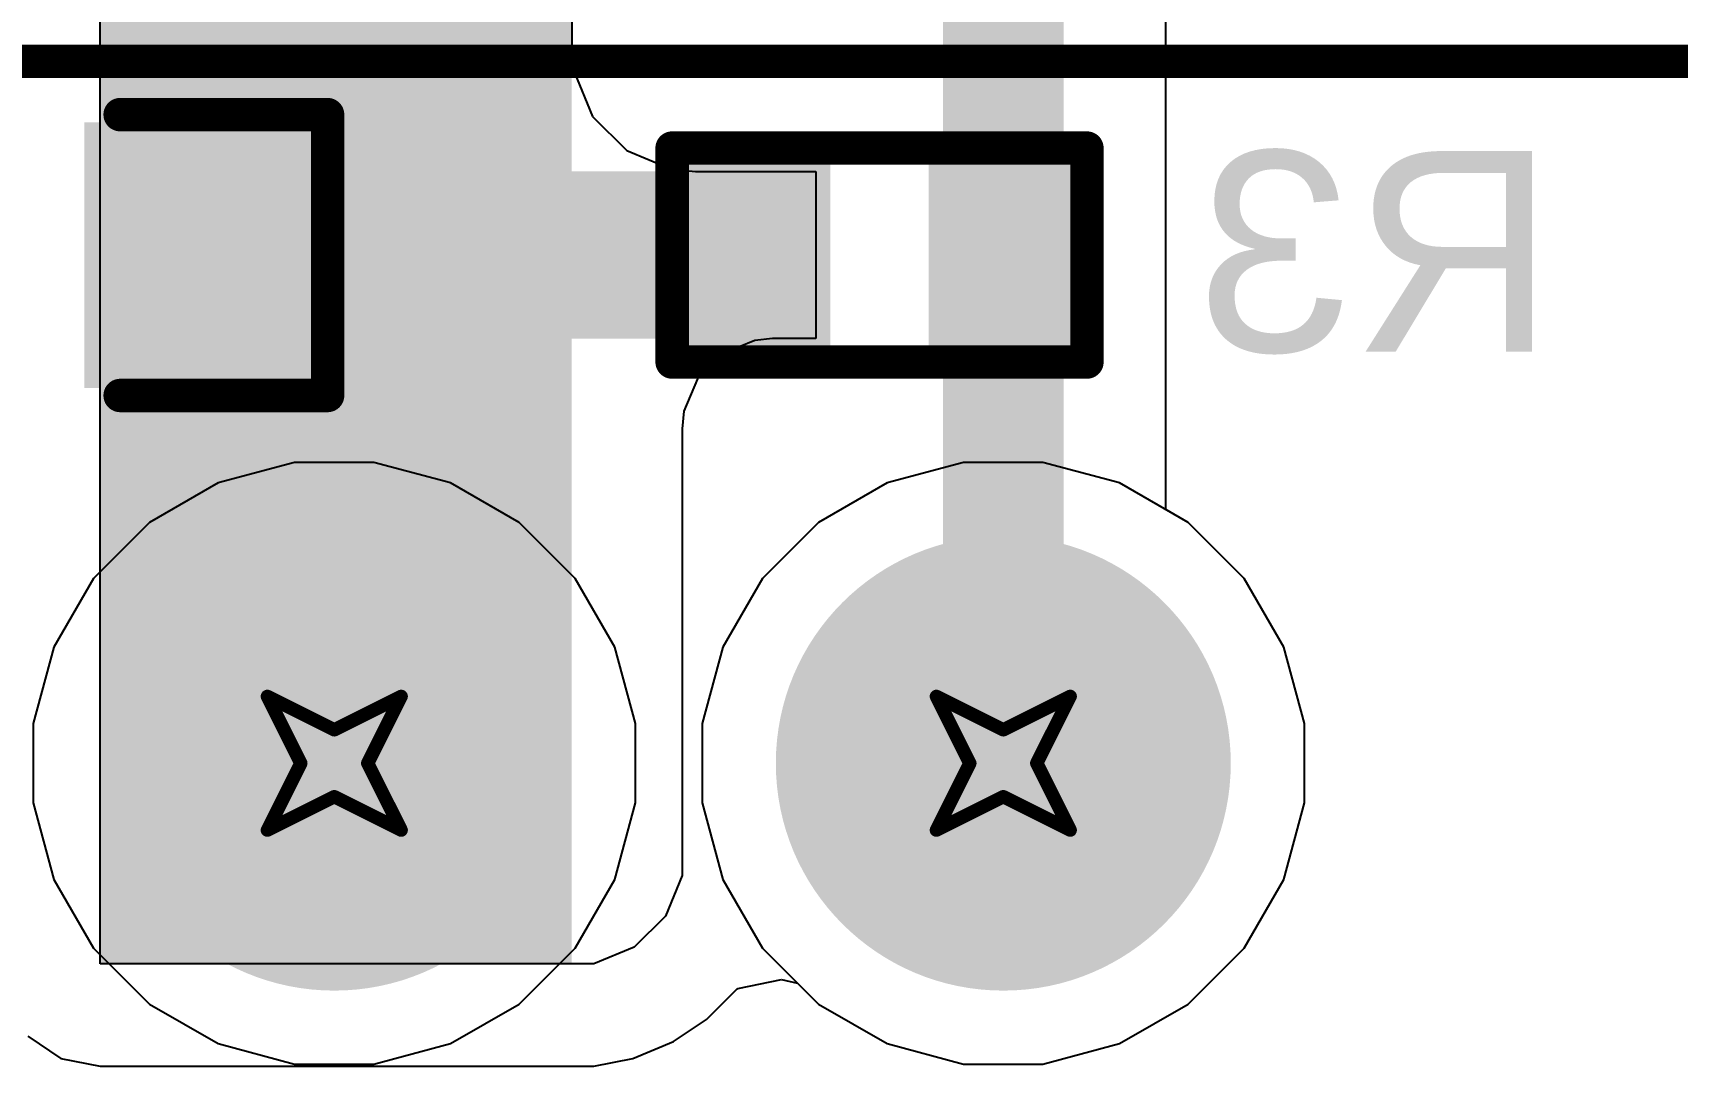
# Model space of a CAD drawing. Header units: inches. Extents: x -5 to 234, y -4 to 104.
# Drawn here: x 7.24 to 13.48, y 2.41 to 6.33 of the extents above; entities that cross this region are included whole.
import ezdxf

# ---------------------------------------------------------------- set-up
doc = ezdxf.new("R2010")
doc.units = ezdxf.units.IN
for name, color, linetype in [('Bottom Layer', 5, 'Continuous'), ('Bottom Overlay', 54, 'Continuous'), ('Bottom Paste', 16, 'Continuous'), ('Bottom Solder', 6, 'Continuous'), ('Drill Drawing', 1, 'Continuous'), ('GND', 16, 'Continuous'), ('Multi-Layer', 9, 'Continuous'), ('Pad Holes', 156, 'Continuous'), ('POWER', 76, 'Continuous'), ('Top Layer', 1, 'Continuous'), ('Top Overlay', 2, 'Continuous'), ('Top Solder', 216, 'Continuous')]:
    doc.layers.add(name, color=color, linetype=linetype)
doc.styles.add('Arial', font='', dxfattribs={"height": 0.2})
doc.styles.get('Arial').set_extended_font_data('Arial')

# ---------------------------------------------------------------- blocks, each defined once
blk = doc.blocks.new('VRB1205S_10WR3_21')
at = {"layer": 'Bottom Layer'}
h = blk.add_hatch(color=5, dxfattribs=at)
edge = h.paths.add_edge_path()
edge.add_arc((-6.35, 0), 0.762, 0, 360)
h = blk.add_hatch(color=5, dxfattribs=at)
edge = h.paths.add_edge_path()
edge.add_arc((-3.81, 0), 0.762, 0, 360)
at = {"layer": 'Bottom Solder'}
h = blk.add_hatch(color=6, dxfattribs=at)
edge = h.paths.add_edge_path()
edge.add_arc((-6.35, 0), 0.8636, 0, 360)
h = blk.add_hatch(color=6, dxfattribs=at)
edge = h.paths.add_edge_path()
edge.add_arc((-3.81, 0), 0.8636, 0, 360)
at = {"layer": 'GND'}
h = blk.add_hatch(color=16, dxfattribs=at)
edge = h.paths.add_edge_path()
edge.add_arc((-6.35, 0), 0.762, 0, 360)
h = blk.add_hatch(color=16, dxfattribs=at)
edge = h.paths.add_edge_path()
edge.add_arc((-3.81, 0), 0.762, 0, 360)
at = {"layer": 'Multi-Layer'}
h = blk.add_hatch(color=9, dxfattribs=at)
edge = h.paths.add_edge_path()
edge.add_arc((-6.35, 0), 0.762, 0, 360)
h = blk.add_hatch(color=9, dxfattribs=at)
edge = h.paths.add_edge_path()
edge.add_arc((-3.81, 0), 0.762, 0, 360)
at = {"layer": 'Pad Holes'}
h = blk.add_hatch(color=7, dxfattribs=at)
edge = h.paths.add_edge_path()
edge.add_arc((-6.35, 0), 0.4572, 0, 360)
h = blk.add_hatch(color=7, dxfattribs=at)
edge = h.paths.add_edge_path()
edge.add_arc((-3.81, 0), 0.4572, 0, 360)
at = {"layer": 'POWER'}
h = blk.add_hatch(color=76, dxfattribs=at)
edge = h.paths.add_edge_path()
edge.add_arc((-6.35, 0), 0.762, 0, 360)
h = blk.add_hatch(color=76, dxfattribs=at)
edge = h.paths.add_edge_path()
edge.add_arc((-3.81, 0), 0.762, 0, 360)
at = {"layer": 'Top Layer'}
h = blk.add_hatch(color=1, dxfattribs=at)
edge = h.paths.add_edge_path()
edge.add_arc((-6.35, 0), 0.762, 0, 360)
h = blk.add_hatch(color=1, dxfattribs=at)
edge = h.paths.add_edge_path()
edge.add_arc((-3.81, 0), 0.762, 0, 360)
at = {"layer": 'Top Solder'}
h = blk.add_hatch(color=216, dxfattribs=at)
edge = h.paths.add_edge_path()
edge.add_arc((-6.35, 0), 0.8636, 0, 360)
h = blk.add_hatch(color=216, dxfattribs=at)
edge = h.paths.add_edge_path()
edge.add_arc((-3.81, 0), 0.8636, 0, 360)
at = {"layer": 'Top Overlay'}
blk.add_lwpolyline([(-10.7496, 2.6659, 0.127, 0.127, 0), (10.855, 2.6659, 0.127, 0.127, 0)], format="xyseb", dxfattribs=at)
blk = doc.blocks.new('R___0402_B_64')
at = {"layer": 'Bottom Layer'}
for points in [[(-0.2413, 0.3175), (-0.2413, -0.3175), (-0.6985, -0.3175), (-0.6985, 0.3175)], [(0.6985, 0.3175), (0.6985, -0.3175), (0.2413, -0.3175), (0.2413, 0.3175)]]:
    blk.add_hatch(color=5, dxfattribs=at).paths.add_polyline_path(points)
at = {"layer": 'Bottom Paste'}
for points in [[(-0.2413, 0.3175), (-0.2413, -0.3175), (-0.6985, -0.3175), (-0.6985, 0.3175)], [(0.6985, 0.3175), (0.6985, -0.3175), (0.2413, -0.3175), (0.2413, 0.3175)]]:
    blk.add_hatch(color=16, dxfattribs=at).paths.add_polyline_path(points)
at = {"layer": 'Bottom Solder'}
for points in [[(-0.1863, 0.3725), (-0.1863, -0.3725), (-0.7535, -0.3725), (-0.7535, 0.3725)], [(0.7535, 0.3725), (0.7535, -0.3725), (0.1863, -0.3725), (0.1863, 0.3725)]]:
    blk.add_hatch(color=6, dxfattribs=at).paths.add_polyline_path(points)
at = {"layer": 'Bottom Overlay'}
for points in [[(0.7874, 0.4064, 0.127, 0.127, 0), (-0.7874, 0.4064, 0.127, 0.127, 0)], [(-0.7874, 0.4064, 0.127, 0.127, 0), (-0.7874, -0.4064, 0.127, 0.127, 0)], [(0.7874, 0.4064, 0.127, 0.127, 0), (0.7874, -0.4064, 0.127, 0.127, 0)], [(0.8128, 0.4318, 0.00323, 0.00323, 0), (-0.8128, 0.4318, 0.00323, 0.00323, 0)], [(0.7874, -0.4064, 0.127, 0.127, 0), (-0.7874, -0.4064, 0.127, 0.127, 0)]]:
    blk.add_lwpolyline(points, format="xyseb", dxfattribs=at)
for points in [[(-0.8191, 0.4064, 0.0635, 0.0635, 1), (-0.7556, 0.4064, 0.0635, 0.0635, 1)], [(-0.8191, 0.4064, 0.0635, 0.0635, 1), (-0.7556, 0.4064, 0.0635, 0.0635, 1)], [(0.7556, 0.4064, 0.0635, 0.0635, 1), (0.8191, 0.4064, 0.0635, 0.0635, 1)], [(0.7556, 0.4064, 0.0635, 0.0635, 1), (0.8191, 0.4064, 0.0635, 0.0635, 1)], [(-0.8136, 0.4318, 0.00161, 0.00161, 1), (-0.812, 0.4318, 0.00161, 0.00161, 1)], [(0.812, 0.4318, 0.00161, 0.00161, 1), (0.8136, 0.4318, 0.00161, 0.00161, 1)], [(-0.8191, -0.4064, 0.0635, 0.0635, 1), (-0.7556, -0.4064, 0.0635, 0.0635, 1)], [(-0.8191, -0.4064, 0.0635, 0.0635, 1), (-0.7556, -0.4064, 0.0635, 0.0635, 1)], [(0.7556, -0.4064, 0.0635, 0.0635, 1), (0.8191, -0.4064, 0.0635, 0.0635, 1)], [(0.7556, -0.4064, 0.0635, 0.0635, 1), (0.8191, -0.4064, 0.0635, 0.0635, 1)]]:
    blk.add_lwpolyline(points, format="xyseb", close=True, dxfattribs=at)
blk = doc.blocks.new('C___0603_B_154')
at = {"layer": 'Bottom Layer'}
for points in [[(-1.143, -0.4445), (-1.143, 0.4445), (-0.381, 0.4445), (-0.381, -0.4445)], [(0.381, -0.4445), (0.381, 0.4445), (1.143, 0.4445), (1.143, -0.4445)]]:
    blk.add_hatch(color=5, dxfattribs=at).paths.add_polyline_path(points)
at = {"layer": 'Bottom Paste'}
for points in [[(-1.143, -0.4445), (-1.143, 0.4445), (-0.381, 0.4445), (-0.381, -0.4445)], [(0.381, -0.4445), (0.381, 0.4445), (1.143, 0.4445), (1.143, -0.4445)]]:
    blk.add_hatch(color=16, dxfattribs=at).paths.add_polyline_path(points)
at = {"layer": 'Bottom Solder'}
for points in [[(-1.203, -0.5045), (-1.203, 0.5045), (-0.321, 0.5045), (-0.321, -0.5045)], [(0.321, -0.5045), (0.321, 0.5045), (1.203, 0.5045), (1.203, -0.5045)]]:
    blk.add_hatch(color=6, dxfattribs=at).paths.add_polyline_path(points)
at = {"layer": 'Bottom Overlay'}
for points in [[(-1.2446, 0.5334, 0.127, 0.127, 0), (-0.4572, 0.5334, 0.127, 0.127, 0)], [(-1.2446, -0.5334, 0.127, 0.127, 0), (-1.2446, 0.5334, 0.127, 0.127, 0)], [(0.4572, 0.5334, 0.127, 0.127, 0), (1.2446, 0.5334, 0.127, 0.127, 0)], [(1.2446, -0.5334, 0.127, 0.127, 0), (1.2446, 0.5334, 0.127, 0.127, 0)], [(-1.2446, -0.5334, 0.127, 0.127, 0), (-0.4572, -0.5334, 0.127, 0.127, 0)], [(0.4572, -0.5334, 0.127, 0.127, 0), (1.2446, -0.5334, 0.127, 0.127, 0)]]:
    blk.add_lwpolyline(points, format="xyseb", dxfattribs=at)
for points in [[(-1.2764, 0.5334, 0.0635, 0.0635, 1), (-1.2128, 0.5334, 0.0635, 0.0635, 1)], [(-1.2764, 0.5334, 0.0635, 0.0635, 1), (-1.2128, 0.5334, 0.0635, 0.0635, 1)], [(-0.4889, 0.5334, 0.0635, 0.0635, 1), (-0.4254, 0.5334, 0.0635, 0.0635, 1)], [(0.4254, 0.5334, 0.0635, 0.0635, 1), (0.4889, 0.5334, 0.0635, 0.0635, 1)], [(1.2128, 0.5334, 0.0635, 0.0635, 1), (1.2764, 0.5334, 0.0635, 0.0635, 1)], [(1.2128, 0.5334, 0.0635, 0.0635, 1), (1.2764, 0.5334, 0.0635, 0.0635, 1)], [(-1.2764, -0.5334, 0.0635, 0.0635, 1), (-1.2128, -0.5334, 0.0635, 0.0635, 1)], [(-1.2764, -0.5334, 0.0635, 0.0635, 1), (-1.2128, -0.5334, 0.0635, 0.0635, 1)], [(-0.4889, -0.5334, 0.0635, 0.0635, 1), (-0.4254, -0.5334, 0.0635, 0.0635, 1)], [(0.4254, -0.5334, 0.0635, 0.0635, 1), (0.4889, -0.5334, 0.0635, 0.0635, 1)], [(1.2128, -0.5334, 0.0635, 0.0635, 1), (1.2764, -0.5334, 0.0635, 0.0635, 1)], [(1.2128, -0.5334, 0.0635, 0.0635, 1), (1.2764, -0.5334, 0.0635, 0.0635, 1)]]:
    blk.add_lwpolyline(points, format="xyseb", close=True, dxfattribs=at)

msp = doc.modelspace()

# ---------------------------------------------------------------- hatches: boundary and pattern name
at = {"layer": 'Bottom Layer'}
for points in [[(7.493, 2.794), (9.2838, 2.794), (9.2838, 11.176), (7.493, 11.176)], [(10.6934, 3.556), (11.1506, 3.556), (11.1506, 7.2898), (10.6934, 7.2898)], [(8.255, 5.1689), (10.2108, 5.1689), (10.2108, 5.8039), (8.255, 5.8039)]]:
    msp.add_hatch(color=5, dxfattribs=at).paths.add_polyline_path(points)

# ---------------------------------------------------------------- linework, layer by layer
for p, q in [((7.493, 2.794), (7.493, 11.7509)), ((9.2838, 7.6584), (9.2838, 6.2737)), ((11.5391, 4.5196), (11.5391, 7.2898)), ((9.2838, 6.2737), (9.2928, 6.1821)), ((9.2928, 6.1821), (9.363, 6.0127)), ((9.363, 6.0127), (9.4926, 5.8831)), ((9.4926, 5.8831), (9.6619, 5.8129)), ((9.6619, 5.8129), (9.7536, 5.8039)), ((9.7536, 5.8039), (10.2108, 5.8039)), ((10.2108, 5.8039), (10.2108, 5.1689)), ((9.9788, 5.1623), (9.8552, 5.1111)), ((10.0457, 5.1689), (9.9788, 5.1623)), ((10.2108, 5.1689), (10.0457, 5.1689)), ((9.8552, 5.1111), (9.7606, 5.0165)), ((9.7606, 5.0165), (9.7094, 4.8929)), ((9.7094, 4.8929), (9.7028, 4.826)), ((9.7028, 4.826), (9.7028, 3.213)), ((11.6238, 4.4706), (11.5391, 4.5196)), ((11.8366, 4.2578), (11.6238, 4.4706)), ((11.9871, 3.9972), (11.8366, 4.2578)), ((12.065, 3.7065), (11.9871, 3.9972)), ((12.065, 3.4055), (12.065, 3.7065)), ((11.9871, 3.1148), (12.065, 3.4055)), ((9.7028, 3.213), (9.7028, 3.1297)), ((9.7028, 3.1297), (9.639, 2.9757)), ((11.8366, 2.8542), (11.9871, 3.1148)), ((9.639, 2.9757), (9.5211, 2.8578)), ((9.5211, 2.8578), (9.3671, 2.794)), ((11.6238, 2.6414), (11.8366, 2.8542)), ((9.3671, 2.794), (7.493, 2.794)), ((9.7958, 2.5831), (9.9114, 2.6987)), ((9.9114, 2.6987), (9.914, 2.701)), ((9.914, 2.701), (10.08, 2.7348)), ((10.08, 2.7348), (10.1408, 2.7208)), ((10.1408, 2.7208), (10.2202, 2.6414)), ((10.2202, 2.6414), (10.4808, 2.4909)), ((11.3632, 2.4909), (11.6238, 2.6414)), ((9.6698, 2.4989), (9.7958, 2.5831)), ((7.2183, 2.5193), (7.3443, 2.4351)), ((9.5158, 2.4351), (9.6698, 2.4989)), ((7.3443, 2.4351), (7.493, 2.4055)), ((9.3671, 2.4055), (9.5158, 2.4351)), ((10.4808, 2.4909), (10.7715, 2.413)), ((11.0725, 2.413), (11.3632, 2.4909)), ((7.493, 2.4055), (9.3671, 2.4055)), ((10.7715, 2.413), (11.0725, 2.413))]:
    msp.add_line(p, q, dxfattribs=at)
at = {"layer": 'Drill Drawing'}
for points in [[(8.128, 3.81, 0.0508, 0.0508, 0), (8.382, 3.683, 0.0508, 0.0508, 0)], [(8.128, 3.81, 0.0508, 0.0508, 0), (8.255, 3.556, 0.0508, 0.0508, 0)], [(8.382, 3.683, 0.0508, 0.0508, 0), (8.636, 3.81, 0.0508, 0.0508, 0)], [(8.509, 3.556, 0.0508, 0.0508, 0), (8.636, 3.81, 0.0508, 0.0508, 0)], [(10.668, 3.81, 0.0508, 0.0508, 0), (10.922, 3.683, 0.0508, 0.0508, 0)], [(10.668, 3.81, 0.0508, 0.0508, 0), (10.795, 3.556, 0.0508, 0.0508, 0)], [(10.922, 3.683, 0.0508, 0.0508, 0), (11.176, 3.81, 0.0508, 0.0508, 0)], [(11.049, 3.556, 0.0508, 0.0508, 0), (11.176, 3.81, 0.0508, 0.0508, 0)], [(8.128, 3.302, 0.0508, 0.0508, 0), (8.255, 3.556, 0.0508, 0.0508, 0)], [(8.509, 3.556, 0.0508, 0.0508, 0), (8.636, 3.302, 0.0508, 0.0508, 0)], [(10.668, 3.302, 0.0508, 0.0508, 0), (10.795, 3.556, 0.0508, 0.0508, 0)], [(11.049, 3.556, 0.0508, 0.0508, 0), (11.176, 3.302, 0.0508, 0.0508, 0)], [(8.128, 3.302, 0.0508, 0.0508, 0), (8.382, 3.429, 0.0508, 0.0508, 0)], [(8.382, 3.429, 0.0508, 0.0508, 0), (8.636, 3.302, 0.0508, 0.0508, 0)], [(10.668, 3.302, 0.0508, 0.0508, 0), (10.922, 3.429, 0.0508, 0.0508, 0)], [(10.922, 3.429, 0.0508, 0.0508, 0), (11.176, 3.302, 0.0508, 0.0508, 0)]]:
    msp.add_lwpolyline(points, format="xyseb", dxfattribs=at)
for points in [[(8.1153, 3.81, 0.0254, 0.0254, 1), (8.1407, 3.81, 0.0254, 0.0254, 1)], [(8.1153, 3.81, 0.0254, 0.0254, 1), (8.1407, 3.81, 0.0254, 0.0254, 1)], [(8.6233, 3.81, 0.0254, 0.0254, 1), (8.6487, 3.81, 0.0254, 0.0254, 1)], [(8.6233, 3.81, 0.0254, 0.0254, 1), (8.6487, 3.81, 0.0254, 0.0254, 1)], [(10.6553, 3.81, 0.0254, 0.0254, 1), (10.6807, 3.81, 0.0254, 0.0254, 1)], [(10.6553, 3.81, 0.0254, 0.0254, 1), (10.6807, 3.81, 0.0254, 0.0254, 1)], [(11.1633, 3.81, 0.0254, 0.0254, 1), (11.1887, 3.81, 0.0254, 0.0254, 1)], [(11.1633, 3.81, 0.0254, 0.0254, 1), (11.1887, 3.81, 0.0254, 0.0254, 1)], [(8.3693, 3.683, 0.0254, 0.0254, 1), (8.3947, 3.683, 0.0254, 0.0254, 1)], [(8.3693, 3.683, 0.0254, 0.0254, 1), (8.3947, 3.683, 0.0254, 0.0254, 1)], [(10.9093, 3.683, 0.0254, 0.0254, 1), (10.9347, 3.683, 0.0254, 0.0254, 1)], [(10.9093, 3.683, 0.0254, 0.0254, 1), (10.9347, 3.683, 0.0254, 0.0254, 1)], [(8.2423, 3.556, 0.0254, 0.0254, 1), (8.2677, 3.556, 0.0254, 0.0254, 1)], [(8.2423, 3.556, 0.0254, 0.0254, 1), (8.2677, 3.556, 0.0254, 0.0254, 1)], [(8.4963, 3.556, 0.0254, 0.0254, 1), (8.5217, 3.556, 0.0254, 0.0254, 1)], [(8.4963, 3.556, 0.0254, 0.0254, 1), (8.5217, 3.556, 0.0254, 0.0254, 1)], [(10.7823, 3.556, 0.0254, 0.0254, 1), (10.8077, 3.556, 0.0254, 0.0254, 1)], [(10.7823, 3.556, 0.0254, 0.0254, 1), (10.8077, 3.556, 0.0254, 0.0254, 1)], [(11.0363, 3.556, 0.0254, 0.0254, 1), (11.0617, 3.556, 0.0254, 0.0254, 1)], [(11.0363, 3.556, 0.0254, 0.0254, 1), (11.0617, 3.556, 0.0254, 0.0254, 1)], [(8.3693, 3.429, 0.0254, 0.0254, 1), (8.3947, 3.429, 0.0254, 0.0254, 1)], [(8.3693, 3.429, 0.0254, 0.0254, 1), (8.3947, 3.429, 0.0254, 0.0254, 1)], [(10.9093, 3.429, 0.0254, 0.0254, 1), (10.9347, 3.429, 0.0254, 0.0254, 1)], [(10.9093, 3.429, 0.0254, 0.0254, 1), (10.9347, 3.429, 0.0254, 0.0254, 1)], [(8.1153, 3.302, 0.0254, 0.0254, 1), (8.1407, 3.302, 0.0254, 0.0254, 1)], [(8.1153, 3.302, 0.0254, 0.0254, 1), (8.1407, 3.302, 0.0254, 0.0254, 1)], [(8.6233, 3.302, 0.0254, 0.0254, 1), (8.6487, 3.302, 0.0254, 0.0254, 1)], [(8.6233, 3.302, 0.0254, 0.0254, 1), (8.6487, 3.302, 0.0254, 0.0254, 1)], [(10.6553, 3.302, 0.0254, 0.0254, 1), (10.6807, 3.302, 0.0254, 0.0254, 1)], [(10.6553, 3.302, 0.0254, 0.0254, 1), (10.6807, 3.302, 0.0254, 0.0254, 1)], [(11.1633, 3.302, 0.0254, 0.0254, 1), (11.1887, 3.302, 0.0254, 0.0254, 1)], [(11.1633, 3.302, 0.0254, 0.0254, 1), (11.1887, 3.302, 0.0254, 0.0254, 1)]]:
    msp.add_lwpolyline(points, format="xyseb", close=True, dxfattribs=at)
at = {"layer": 'GND'}
for p, q in [((8.2315, 4.699), (7.9408, 4.6211)), ((8.5325, 4.699), (8.2315, 4.699)), ((8.8232, 4.6211), (8.5325, 4.699)), ((10.7715, 4.699), (10.4808, 4.6211)), ((11.0725, 4.699), (10.7715, 4.699)), ((11.3632, 4.6211), (11.0725, 4.699)), ((7.9408, 4.6211), (7.6802, 4.4706)), ((9.0838, 4.4706), (8.8232, 4.6211)), ((10.4808, 4.6211), (10.2202, 4.4706)), ((11.6238, 4.4706), (11.3632, 4.6211)), ((7.6802, 4.4706), (7.4674, 4.2578)), ((9.2966, 4.2578), (9.0838, 4.4706)), ((10.2202, 4.4706), (10.0074, 4.2578)), ((11.8366, 4.2578), (11.6238, 4.4706)), ((7.4674, 4.2578), (7.3169, 3.9972)), ((9.4471, 3.9972), (9.2966, 4.2578)), ((10.0074, 4.2578), (9.8569, 3.9972)), ((11.9871, 3.9972), (11.8366, 4.2578)), ((7.3169, 3.9972), (7.239, 3.7065)), ((9.525, 3.7065), (9.4471, 3.9972)), ((9.8569, 3.9972), (9.779, 3.7065)), ((12.065, 3.7065), (11.9871, 3.9972)), ((7.239, 3.7065), (7.239, 3.4055)), ((9.525, 3.4055), (9.525, 3.7065)), ((9.779, 3.7065), (9.779, 3.4055)), ((12.065, 3.4055), (12.065, 3.7065)), ((7.239, 3.4055), (7.3169, 3.1148)), ((9.4471, 3.1148), (9.525, 3.4055)), ((9.779, 3.4055), (9.8569, 3.1148)), ((11.9871, 3.1148), (12.065, 3.4055)), ((7.3169, 3.1148), (7.4674, 2.8542)), ((9.2966, 2.8542), (9.4471, 3.1148)), ((9.8569, 3.1148), (10.0074, 2.8542)), ((11.8366, 2.8542), (11.9871, 3.1148)), ((7.4674, 2.8542), (7.6802, 2.6414)), ((9.0838, 2.6414), (9.2966, 2.8542)), ((10.0074, 2.8542), (10.2202, 2.6414)), ((11.6238, 2.6414), (11.8366, 2.8542)), ((7.6802, 2.6414), (7.9408, 2.4909)), ((8.8232, 2.4909), (9.0838, 2.6414)), ((10.2202, 2.6414), (10.4808, 2.4909)), ((11.3632, 2.4909), (11.6238, 2.6414)), ((7.9408, 2.4909), (8.2315, 2.413)), ((8.5325, 2.413), (8.8232, 2.4909)), ((10.4808, 2.4909), (10.7715, 2.413)), ((11.0725, 2.413), (11.3632, 2.4909)), ((8.2315, 2.413), (8.5325, 2.413)), ((10.7715, 2.413), (11.0725, 2.413))]:
    msp.add_line(p, q, dxfattribs=at)
at = {"layer": 'POWER'}
for p, q in [((8.2315, 4.699), (7.9408, 4.6211)), ((8.5325, 4.699), (8.2315, 4.699)), ((8.8232, 4.6211), (8.5325, 4.699)), ((10.7715, 4.699), (10.4808, 4.6211)), ((11.0725, 4.699), (10.7715, 4.699)), ((11.3632, 4.6211), (11.0725, 4.699)), ((7.9408, 4.6211), (7.6802, 4.4706)), ((9.0838, 4.4706), (8.8232, 4.6211)), ((10.4808, 4.6211), (10.2202, 4.4706)), ((11.6238, 4.4706), (11.3632, 4.6211)), ((7.6802, 4.4706), (7.4674, 4.2578)), ((9.2966, 4.2578), (9.0838, 4.4706)), ((10.2202, 4.4706), (10.0074, 4.2578)), ((11.8366, 4.2578), (11.6238, 4.4706)), ((7.4674, 4.2578), (7.3169, 3.9972)), ((9.4471, 3.9972), (9.2966, 4.2578)), ((10.0074, 4.2578), (9.8569, 3.9972)), ((11.9871, 3.9972), (11.8366, 4.2578)), ((7.3169, 3.9972), (7.239, 3.7065)), ((9.525, 3.7065), (9.4471, 3.9972)), ((9.8569, 3.9972), (9.779, 3.7065)), ((12.065, 3.7065), (11.9871, 3.9972)), ((7.239, 3.7065), (7.239, 3.4055)), ((9.525, 3.4055), (9.525, 3.7065)), ((9.779, 3.7065), (9.779, 3.4055)), ((12.065, 3.4055), (12.065, 3.7065)), ((7.239, 3.4055), (7.3169, 3.1148)), ((9.4471, 3.1148), (9.525, 3.4055)), ((9.779, 3.4055), (9.8569, 3.1148)), ((11.9871, 3.1148), (12.065, 3.4055)), ((7.3169, 3.1148), (7.4674, 2.8542)), ((9.2966, 2.8542), (9.4471, 3.1148)), ((9.8569, 3.1148), (10.0074, 2.8542)), ((11.8366, 2.8542), (11.9871, 3.1148)), ((7.4674, 2.8542), (7.6802, 2.6414)), ((9.0838, 2.6414), (9.2966, 2.8542)), ((10.0074, 2.8542), (10.2202, 2.6414)), ((11.6238, 2.6414), (11.8366, 2.8542)), ((7.6802, 2.6414), (7.9408, 2.4909)), ((8.8232, 2.4909), (9.0838, 2.6414)), ((10.2202, 2.6414), (10.4808, 2.4909)), ((11.3632, 2.4909), (11.6238, 2.6414)), ((7.9408, 2.4909), (8.2315, 2.413)), ((8.5325, 2.413), (8.8232, 2.4909)), ((10.4808, 2.4909), (10.7715, 2.413)), ((11.0725, 2.413), (11.3632, 2.4909)), ((8.2315, 2.413), (8.5325, 2.413)), ((10.7715, 2.413), (11.0725, 2.413))]:
    msp.add_line(p, q, dxfattribs=at)
at = {"layer": 'Top Layer'}
for p, q in [((8.2315, 4.699), (7.9408, 4.6211)), ((8.5325, 4.699), (8.2315, 4.699)), ((8.8232, 4.6211), (8.5325, 4.699)), ((10.7715, 4.699), (10.4808, 4.6211)), ((11.0725, 4.699), (10.7715, 4.699)), ((11.3632, 4.6211), (11.0725, 4.699)), ((7.9408, 4.6211), (7.6802, 4.4706)), ((9.0838, 4.4706), (8.8232, 4.6211)), ((10.4808, 4.6211), (10.2202, 4.4706)), ((11.6238, 4.4706), (11.3632, 4.6211)), ((7.6802, 4.4706), (7.4674, 4.2578)), ((9.2966, 4.2578), (9.0838, 4.4706)), ((10.2202, 4.4706), (10.0074, 4.2578)), ((11.8366, 4.2578), (11.6238, 4.4706)), ((7.4674, 4.2578), (7.3169, 3.9972)), ((9.4471, 3.9972), (9.2966, 4.2578)), ((10.0074, 4.2578), (9.8569, 3.9972)), ((11.9871, 3.9972), (11.8366, 4.2578)), ((7.3169, 3.9972), (7.239, 3.7065)), ((9.525, 3.7065), (9.4471, 3.9972)), ((9.8569, 3.9972), (9.779, 3.7065)), ((12.065, 3.7065), (11.9871, 3.9972)), ((7.239, 3.7065), (7.239, 3.4055)), ((9.525, 3.4055), (9.525, 3.7065)), ((9.779, 3.7065), (9.779, 3.4055)), ((12.065, 3.4055), (12.065, 3.7065)), ((7.239, 3.4055), (7.3169, 3.1148)), ((9.4471, 3.1148), (9.525, 3.4055)), ((9.779, 3.4055), (9.8569, 3.1148)), ((11.9871, 3.1148), (12.065, 3.4055)), ((7.3169, 3.1148), (7.4674, 2.8542)), ((9.2966, 2.8542), (9.4471, 3.1148)), ((9.8569, 3.1148), (10.0074, 2.8542)), ((11.8366, 2.8542), (11.9871, 3.1148)), ((7.4674, 2.8542), (7.6802, 2.6414)), ((9.0838, 2.6414), (9.2966, 2.8542)), ((10.0074, 2.8542), (10.2202, 2.6414)), ((11.6238, 2.6414), (11.8366, 2.8542)), ((7.6802, 2.6414), (7.9408, 2.4909)), ((8.8232, 2.4909), (9.0838, 2.6414)), ((10.2202, 2.6414), (10.4808, 2.4909)), ((11.3632, 2.4909), (11.6238, 2.6414)), ((7.9408, 2.4909), (8.2315, 2.413)), ((8.5325, 2.413), (8.8232, 2.4909)), ((10.4808, 2.4909), (10.7715, 2.413)), ((11.0725, 2.413), (11.3632, 2.4909)), ((8.2315, 2.413), (8.5325, 2.413)), ((10.7715, 2.413), (11.0725, 2.413))]:
    msp.add_line(p, q, dxfattribs=at)

# ---------------------------------------------------------------- block references
for name, p in [('VRB1205S_10WR3_21', (14.732, 3.556)), ('C___0603_B_154', (7.112, 5.4864))]:
    msp.add_blockref(name, p)
at = {"rotation": 180}
msp.add_blockref('R___0402_B_64', (10.4521, 5.4864), dxfattribs=at)

# ---------------------------------------------------------------- texts
at = {"layer": 'Bottom Overlay', "style": 'Arial', "text_generation_flag": 2}
msp.add_text('R3', height=0.762, dxfattribs=at).set_placement((13.0167, 5.1194))

doc.saveas('drawing.dxf')
